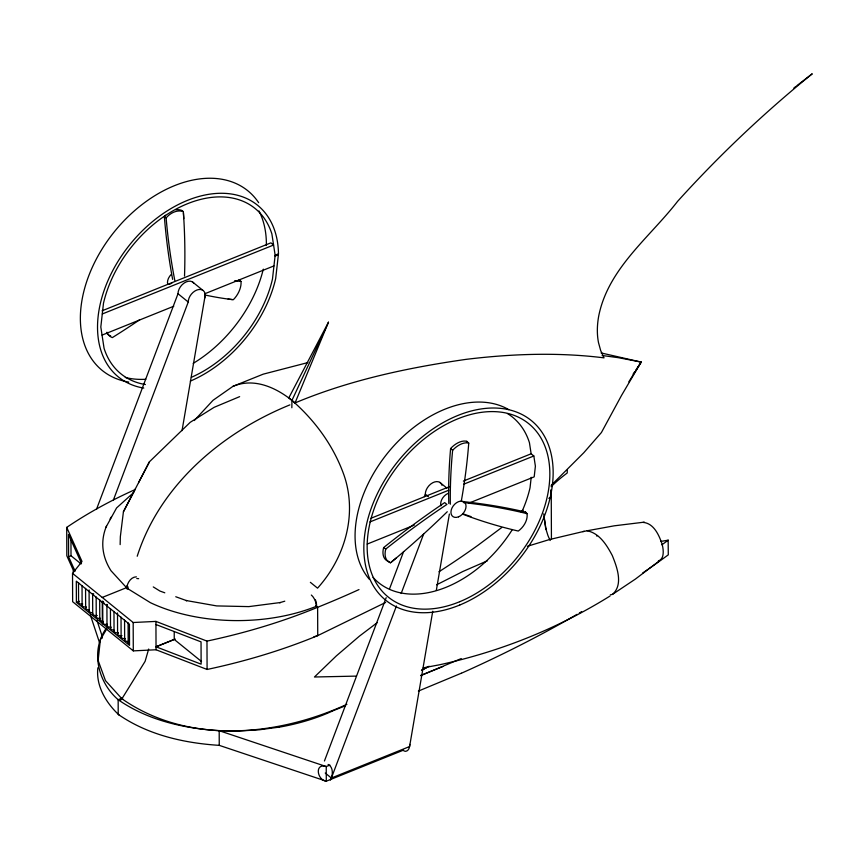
<?xml version="1.0" encoding="UTF-8"?>
<svg xmlns="http://www.w3.org/2000/svg" width="855" height="855" viewBox="0 0 855 855"><rect width="100%" height="100%" fill="white"/><g stroke="black" fill="none" stroke-linecap="round" stroke-linejoin="round"><path stroke-width="1.28" d="M291.844 407.75L291.94 400.397L328.47 322.207L288.819 397.864L295.06 402.929C349.471 380.09 407.771 367.714 466.018 359.367C511.76 353.788 558.23 352.132 604.036 357.86L600.691 350.593L598.489 342.588A85.447 57.574 -51 0 1 598.863 315.26C608.642 268.107 649.533 237.53 677.62 201.32C719.13 155.428 764.167 112.732 812.25 73.797L796.903 85.639M120.138 544.614L120.352 536.641L123.419 511.771L149.454 461.764L190.227 422.306L214.145 407.322L239.646 396.645M409.759 744.374C409.716 747.035 408.968 750.754 405.858 751.299A8.796 4.991 78 0 1 403.111 750.284M466.638 442.42L466.734 441.319A17.324 10.089 -48.5 0 0 450.606 448.512A699.657 402.662 -48 0 0 448.79 503.52M466.734 441.319L468.743 443.104L468.658 444.205A674.542 398.131 -49.1 0 1 461.305 501.094M97.855 667.808C95.749 686.052 106.255 703.152 119.176 715.154M145.393 384.536A106.469 71.735 -51 0 1 104.075 348.338L100.815 327.005L103.487 303.226A106.469 71.735 -51 0 1 186.839 203.992A106.469 71.735 -51 0 1 271.879 233.917L275.15 255.25L272.478 279.029A106.469 71.735 -51 0 1 191.392 377.312M143.768 388.085A110.519 74.46 -51 0 1 141.706 231.416A110.519 74.46 -51 0 1 278.463 253.882L275.684 278.57A110.519 74.46 -51 0 1 190.344 381.095M531.212 477.304L530.036 487.788A106.469 71.735 -51 0 1 522.149 511.172M126.69 587.759L126.903 585.974M127.897 588.732L128.111 586.947M113.298 500.271L188.25 302.029A10.356 6.979 -51 0 1 196.693 290.102A10.356 6.979 -51 0 1 205.211 295.199L204.698 298.171M182.03 430.653L205.211 295.199M432.737 611.25L409.588 746.554L331.387 778.029L330.372 780.123M436.339 590.239L449.377 514.047M148.674 649.041L145.104 661.353L121.923 698.781C187.769 744.801 276.956 736.54 346.906 704.306M73.156 571.642L73.829 569.27M325.242 773.048L331.387 778.029C332.948 773.561 333.001 766.785 328.106 764.434M127.032 586.113C128.111 581.763 131.467 576.901 136.373 576.836M96.455 509.42L178 293.725A10.356 6.979 -51 0 1 184.253 282.973A10.356 6.979 -51 0 1 193.807 283.101M324.44 760.993L386.193 597.666M389.495 588.935L403.635 551.528M424.379 496.67L425.32 494.179A10.356 6.979 -51 0 1 432.662 482.776A10.356 6.979 -51 0 1 441.982 485.266M331.387 778.029L396.442 605.971M401.155 593.498L423.781 533.659M137.217 556.242C159.96 484.892 222.182 432.406 289.888 404.885M295.06 402.929L328.47 322.207M551.133 485.394L583.826 452.69L601.407 432.545L621.553 395.395L641.154 362.082L601.129 352.944M138.553 482.615L149.454 461.764M123.419 511.771L135.411 488.836M105.977 527.193L116.579 507.945L133.626 492.587M106.383 628.136C89.871 651.04 98.197 683.359 119.112 700.491L122.821 698.995M106.896 628.628L100.388 639.7L98.122 660.455L105.464 680.612L121.923 698.781M628.831 381.822L641.154 362.082L618.208 357.657L602.144 355.498M385.637 602.444L317.739 635.618A462.801 263.885 -0.2 0 1 207.092 669.465L156.048 649.768L133.294 650.879L72.643 601.717L72.525 573.352L82.016 561.489L66.711 527.396A462.801 263.885 -0.2 0 1 134.331 489.915M194.309 420.532L213.013 400.311L232.966 386.342L263.212 374.159L307.864 362.584M610.32 594.834L612.469 594.407C623.616 584.596 616.957 567.164 612.308 555.558C606.826 545.201 599.515 533.167 587.107 530.773L582.8 531.639M383.628 547.606L385.755 549.06A699.657 445.177 -55 0 1 446.909 504.429L444.686 502.612A699.369 445.134 -55 0 0 383.628 547.606A17.324 10.955 -55.7 0 0 388.384 561.34L390.5 562.782L396.378 557.898A674.253 423.791 -56.6 0 0 447.272 511.728M391.579 561.895L396.378 557.898M521.112 511.878L523.164 510.221M793.857 88.044L795.877 86.43M377.344 622.568L359.399 636.152L336.304 655.924L314.458 677L356.471 676.102M659.686 560.656L635.425 579.059L612.469 594.407M501.639 527.599L477.87 545.351A884.594 538.052 -5.3 0 1 438.968 571.749M610.064 596.01C557.674 628.628 499.598 651.799 439.299 664.837L423.193 667.862M421.515 670.363L429.157 666.237M421.462 670.245L426.88 667.466M436.649 584.799L462.812 571.514L487.5 560.741M658.382 560.912L660.691 559.747L662.304 557.342A18.607 8.742 68.1 0 0 662.251 544.721C659.312 535.604 653.936 523.196 643.035 522.394M420.564 675.653L461.251 658.574M461.315 673.227L418.384 691.086M275.15 255.25L278.463 253.882M155.941 624.513L201.043 641.87L201.128 664.164L156.027 646.797L174.249 639.444L201.534 661.546M102.055 310.814L270.896 242.852L273.579 245.032L102.279 313.977M275.054 256.083L278.367 254.747M102.055 335.107L173.768 306.24M204.687 293.799L273.942 265.916M75.08 571.204L68.592 556.733L71.018 555.761L81.129 563.958M76.394 602.348L129.522 645.407L129.436 624.214L76.309 581.165L76.394 602.348L78.724 601.407M102.247 597.442L126.935 587.503M126.946 588.967L127.908 588.571M370.931 518.28L449.805 486.527M463.357 481.076L531.137 453.791L533.83 455.972L535.39 466.189L534.193 476.855L468.636 503.242M369.926 521.945L448.79 490.204M463.581 484.251L533.83 455.972M367.244 544.058L414.237 525.152M156.027 646.797L175.264 639.048M548.803 498.305L551.261 497.311L550.673 489.968M403.314 750.209L326.3 781.203L219.243 745.357C183.868 743.102 147.701 734.894 118.214 714.374L118.161 699.711L121.87 698.225M332.371 711.029L345.377 705.792M420.607 675.503L442.794 666.579M329.902 765.065L326.236 766.55C314.33 762.745 317.077 780.188 326.3 781.203L326.236 766.55L219.19 730.694C183.804 728.439 147.648 720.241 118.161 699.711M527.417 546.27L549.647 539.505L584.264 531.297M313.935 636.772L317.739 635.618L317.622 607.296L315.687 605.725M284.779 601.183L279.66 602.711L280.28 602.54L248.837 606.612L216.668 605.917L185.941 600.488L186.711 600.691L175.756 596.747M126.818 588.09L150.384 602.668A136.469 77.816 -0.2 0 0 316.382 606.281L316.628 606.206A8.774 3.313 73.3 0 0 315.442 599.857M232.966 386.342C253.7 377.589 275.47 387.197 291.94 400.397C315.153 420.596 333.685 446.064 344.009 475.166C357.614 514.486 344.864 557.909 317.547 588.155L310.365 582.33M597.527 535.551L596.512 535.957M587.107 530.773L614.211 525.825L644.339 522.138M278.816 727.178L259.161 729.817L239.176 731.004L219.19 730.694L219.243 745.357M72.525 573.352L133.177 622.515L155.931 621.403L206.974 641.1A462.801 263.885 -0.2 0 0 317.622 607.296A868.349 555.269 2.4 0 0 358.982 589.576M136.779 578.514L138.638 578.675M204.815 294.954A674.253 413.35 -56.7 0 0 228.093 299.058L232.368 299.603M228.093 299.058L233.33 299.72A17.324 10.442 -56.9 0 0 241.025 281.445L238.812 280.002M164.801 592.804L159.938 591.051L153.269 586.915M184.52 276.079A674.253 504.781 -53.3 0 0 183.793 218.634L183.333 211.613L181.57 210.33A17.324 13.071 -54.1 0 0 175.82 209.817M165.581 215.31A17.324 13.071 -54.1 0 0 164.363 216.646L166.116 217.918A699.657 531.906 -54.7 0 0 174.815 280.504M192.45 281.883L202.699 290.187M439.769 482.338L446.941 488.152M178 293.725L188.25 302.029M425.32 494.179L428.398 496.67M450.606 448.512L452.626 450.296A699.369 402.213 -48 0 0 450.329 504.247M462.683 501.564A699.657 518.344 -43.5 0 1 525.515 512.038L527.075 513.652A17.324 12.729 -43.9 0 1 518.29 531.051L517.179 530.795A674.542 490.161 -44.3 0 1 463.218 514.368M127.149 588.347L111.032 570.777A136.469 77.816 -0.2 0 1 106.533 525.985M73.925 571.589L66.818 555.771L66.711 527.396M81.481 563.392L68.507 534.45L68.592 556.733M96.989 620.538L102.023 635.725L102.034 638.396M90.32 614.937L99.565 642.789M550.235 540.499A41.029 25.575 -89.2 0 1 547.831 535.209L545.629 528.037L543.748 513.834M544.069 517.211L546.078 529.491M531.137 453.791L529.437 442.687A106.469 71.735 -51 0 0 507.443 413.542M183.419 212.884L183.793 218.634M567.239 470.314L567.25 472.975A221.445 126.273 -0.2 0 0 551.144 486.687M551.261 497.311L551.432 539.409M206.974 641.1L207.092 669.465M174.217 631.578L174.249 639.433M155.931 621.403L156.048 649.768M133.177 622.515L133.294 650.879M128.1 622.867L128.175 642.736M124.563 620.014L124.648 639.871M121.036 617.15L121.111 637.007M117.498 612.96L117.584 634.143M113.972 611.421L114.046 631.279M110.434 608.557L110.519 628.425M106.907 604.378L106.993 625.561M102.718 601.995L102.803 623.188M99.693 599.847L99.768 619.715M96.155 596.982L96.241 616.85M92.629 594.129L92.714 613.986M89.091 589.939L89.177 611.122M85.564 588.4L85.65 608.258M82.037 585.536L82.112 605.393M78.5 582.672L78.585 602.54M70.954 538.714L71.018 555.761M641.154 362.082A868.349 555.269 2.4 0 1 636.099 369.734M634.613 371.904A868.349 555.269 2.4 0 1 633.128 374.073M106.961 332.232A17.324 12.301 -45.7 0 0 112.347 337.607L113.544 336.849A674.542 480.724 -44.8 0 0 139.803 319.695M110.68 335.972A17.324 12.301 -45.7 0 1 106.544 332.926M169.621 284.255A699.657 495.109 -46.5 0 1 171.908 283.048M234.537 280.835A699.657 416.225 -57.2 0 1 241.025 281.445M166.116 217.918A17.324 13.071 -54.1 0 1 183.333 211.613M172.646 279.403A699.369 531.896 -54.7 0 1 164.363 216.646M167.73 284.405A9.223 6.22 -51 0 1 171.214 274.455M258.969 210.939A111.578 75.176 -51 0 1 266.375 245.535M263.297 269.154A111.578 75.176 -51 0 1 193.209 363.354M145.81 379.257A111.578 75.176 -51 0 1 125.29 377.461M128.763 382.078A115.628 77.912 -51 0 1 108.831 238.962A115.628 77.912 -51 0 1 258.659 202.699M110.06 519.049A136.469 77.816 -0.2 0 1 111.481 516.773M102.718 601.225A4.254 2.426 -0.2 0 0 103.466 602.401L103.476 603.181A4.254 2.426 -0.2 0 1 102.771 601.364M103.562 624.364A4.254 2.426 -0.2 0 1 103.188 621.948M82.7 604.015A3.078 1.753 -0.2 0 1 79.13 603.384A3.078 1.753 -0.2 0 1 79.291 601.257M86.237 606.879A3.078 1.753 -0.2 0 1 82.914 606.43A3.078 1.753 -0.2 0 1 82.39 604.506M88.984 609.839A3.078 1.753 -0.2 0 1 85.928 607.371M92.511 612.704A3.078 1.753 -0.2 0 1 89.454 610.224M96.829 615.472A3.078 1.753 -0.2 0 1 92.746 613.527M100.356 618.325A3.078 1.753 -0.2 0 1 96.786 617.695A3.078 1.753 -0.2 0 1 96.946 615.568M103.102 621.296A3.078 1.753 -0.2 0 1 100.11 620.367A3.078 1.753 -0.2 0 1 100.484 618.432M93.708 593.99A3.078 1.753 -0.2 0 1 93.174 593.648M390.5 562.782A17.324 10.955 -55.7 0 1 385.755 549.06M463.357 502.558A699.369 518.397 -43.5 0 1 527.075 513.652M525.515 512.038A17.324 12.729 -43.9 0 1 525.622 513.513M471.02 516.623A674.253 489.68 -44.4 0 1 466.221 514.956M465.024 514.528A674.253 489.68 -44.4 0 1 462.641 513.663M452.626 450.296A17.324 10.089 -48.5 0 1 468.743 443.104M440.934 505.85A9.223 6.22 -51 0 1 448.191 493.367M512.337 529.555A106.469 71.735 -51 0 1 373.047 577.424M369.424 579.391A110.519 74.46 -51 0 1 388.288 452.274A110.519 74.46 -51 0 1 508.682 409.598M311.338 595.048A8.732 4.104 68.1 0 1 316.382 606.281M649.031 568.607A1182.978 674.574 -0.2 0 0 668.289 554.842L668.15 540.146A221.445 126.273 -0.2 0 1 660.872 541.407M647.94 569.366A1182.978 674.574 -0.2 0 1 642.746 572.946M581.624 611.667A1182.978 674.574 -0.2 0 1 579.348 613.003M577.061 614.339A1182.978 674.574 -0.2 0 1 461.347 673.259M668.225 540.178A1183.021 674.595 -0.2 0 1 661.877 544.806M332.424 711.061A159.479 91.058 -0.2 0 1 278.848 727.242M103.017 601.888A4.254 2.426 -0.2 0 1 102.269 601.428L102.354 623.391A4.254 2.426 -0.2 0 0 107.303 624.257M103.957 603.01A4.254 2.426 -0.2 0 1 102.269 602.198M129.265 643.922A3.078 1.753 -0.2 0 1 128.881 641.453M128.763 641.357A3.078 1.753 -0.2 0 1 125.193 640.726A3.078 1.753 -0.2 0 1 125.354 638.589M125.236 638.493A3.078 1.753 -0.2 0 1 121.656 637.862A3.078 1.753 -0.2 0 1 121.816 635.725M121.699 635.628A3.078 1.753 -0.2 0 1 118.129 634.998A3.078 1.753 -0.2 0 1 118.289 632.86M118.172 632.764A3.078 1.753 -0.2 0 1 114.089 630.83M113.854 630.007A3.078 1.753 -0.2 0 1 110.797 627.527M111.107 627.046A3.078 1.753 -0.2 0 1 107.783 626.587A3.078 1.753 -0.2 0 1 107.26 624.663M107.452 605.222A3.078 1.753 -0.2 0 1 107.078 604.816M458.515 516.848A9.223 6.22 -51 0 0 465.013 502.847A9.223 6.22 -51 0 0 451.932 508.116A9.223 6.22 -51 0 0 458.515 516.848M459.734 605.03A115.628 77.901 -51 0 0 539.868 429.328A115.628 77.901 -51 0 0 375.89 496.819A115.628 77.901 -51 0 0 459.734 605.03M459.691 601.717A111.578 75.176 -51 0 0 537.015 432.16A111.578 75.176 -51 0 0 378.786 497.289A111.578 75.176 -51 0 0 459.691 601.717"/></g></svg>
